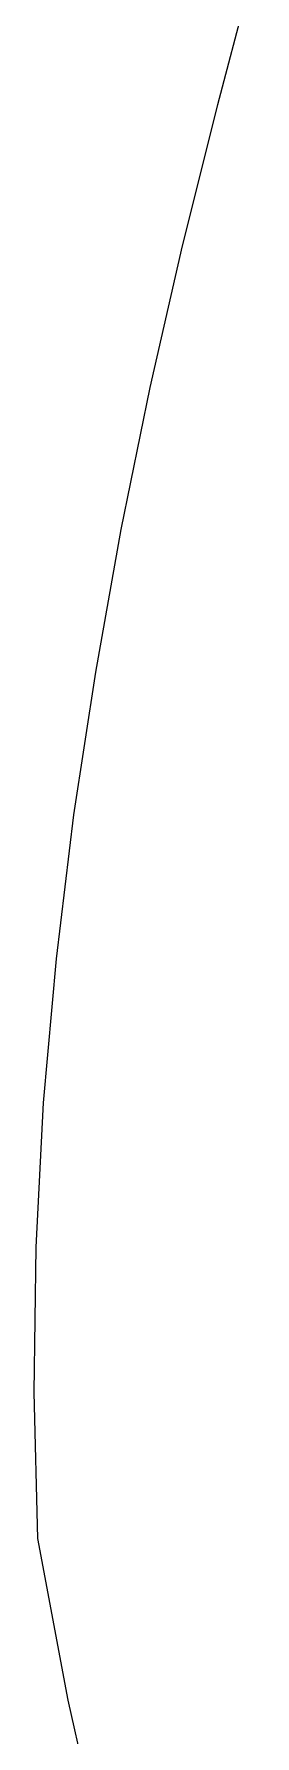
# Model space of a CAD drawing. Header units: metres. Extents: x 507606 to 508087, y 6966978 to 6967359.
# Drawn here: x 507933.7461 to 507933.7546, y 6967159.6926 to 6967159.758 of the extents above; entities that cross this region are included whole.
import ezdxf

# ---------------------------------------------------------------- set-up
doc = ezdxf.new("R2010")
doc.units = ezdxf.units.M
doc.layers.add('mga2020VEG_TREE', color=252, linetype='Continuous')

# ---------------------------------------------------------------- blocks, each defined once
blk = doc.blocks.new('BAC V TREE')
for p, q in [((8.6572, 13.3402), (8.6479, 13.3053)), ((8.6479, 13.3053), (8.6392, 13.2704)), ((8.6392, 13.2704), (8.6312, 13.2354)), ((8.6312, 13.2354), (8.624, 13.2003)), ((8.624, 13.2003), (8.6177, 13.1651)), ((8.6177, 13.1651), (8.6123, 13.1298)), ((8.6123, 13.1298), (8.608, 13.0943)), ((8.608, 13.0943), (8.6048, 13.0587)), ((8.6048, 13.0587), (8.603, 13.023)), ((8.603, 13.023), (8.6025, 12.9871)), ((8.6025, 12.9871), (8.6034, 12.951)), ((8.6034, 12.951), (8.6109, 12.9111)), ((8.6109, 12.9111), (8.6198, 12.8711))]:
    blk.add_line(p, q)
blk = doc.blocks.new('XE_SURVEY')
at = {"layer": 'mga2020VEG_TREE', "xscale": 0.1554417355589352, "yscale": 0.1554417355589352, "zscale": 0.1554417355589352, "rotation": 0.001583333339407246}
blk.add_blockref('BAC V TREE', (507932.408974, 6967157.68705, 5.00051), dxfattribs=at)

msp = doc.modelspace()

# ---------------------------------------------------------------- block references
msp.add_blockref('XE_SURVEY', (0, 0))

doc.saveas('drawing.dxf')
